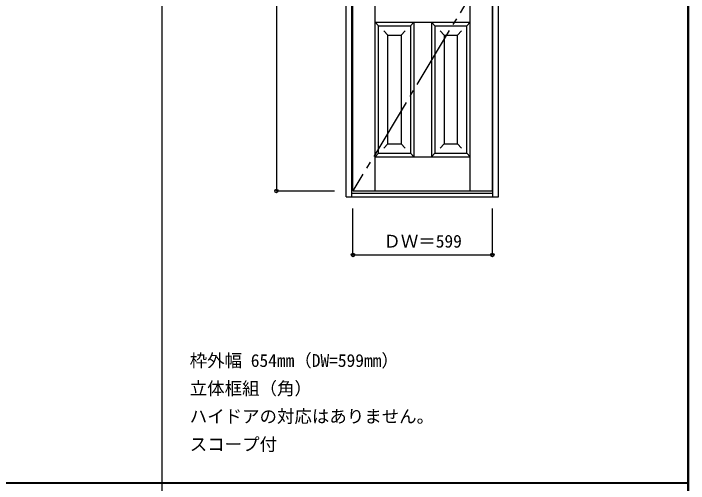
# Model space of a CAD drawing. Units: millimetres, scale not verified. Extents: x -6000 to 5700, y -4307 to 4175.
# Drawn here: x 2799 to 5700, y 186 to 2206 of the extents above; entities that cross this region are included whole.
import ezdxf
from ezdxf.enums import TextEntityAlignment as Align

# ---------------------------------------------------------------- set-up
doc = ezdxf.new("R2010")
doc.units = ezdxf.units.MM
doc.header["$LTSCALE"] = 30
doc.header["$PDMODE"] = 32
doc.header["$PDSIZE"] = 15
doc.linetypes.add('CHAIN2', pattern=[12, 9, -1, 1, -1])
for name, color, linetype in [('0-2_扉', 7, 'Continuous'), ('0-4_枠', 3, 'Continuous'), ('0-7', 7, 'CHAIN2'), ('0-A_文字', 7, 'Continuous'), ('0-B_寸法', 7, 'Continuous'), ('F-1_枠', 6, 'Continuous')]:
    doc.layers.add(name, color=color, linetype=linetype)
doc.styles.add('ＭＳ ゴシック', font='')
doc.styles.get('ＭＳ ゴシック').set_extended_font_data('MS Gothic')

msp = doc.modelspace()

# ---------------------------------------------------------------- linework, layer by layer
at = {"layer": '0-2_扉'}
for p, q in [((4258, 1443), (4258, 3438)), ((4762, 1443), (4762, 3438)), ((4857, 1443), (4857, 3438)), ((4353, 1443), (4353, 2394.8)), ((4353, 2168), (4368, 2153)), ((4353, 2168), (4762, 2168)), ((4368, 1605), (4368, 2153)), ((4368, 2153), (4505, 2153)), ((4505, 2153), (4520, 2168)), ((4505, 2153), (4505, 1605)), ((4520, 2168), (4520, 1590)), ((4595, 2168), (4595, 1590)), ((4610, 2153), (4595, 2168)), ((4610, 2153), (4610, 1605)), ((4610, 2153), (4747, 2153)), ((4408, 2113), (4390.32, 2130.68)), ((4465, 2113), (4482.68, 2130.68)), ((4650, 2113), (4632.32, 2130.68)), ((4707, 2113), (4724.68, 2130.68)), ((4408, 1645), (4408, 2113)), ((4650, 2113), (4650, 1645)), ((4650, 2113), (4707, 2113)), ((4707, 1645), (4707, 2113)), ((4408, 1645), (4390.32, 1627.32)), ((4408, 1645), (4465, 1645)), ((4465, 1645), (4482.68, 1627.32)), ((4650, 1645), (4632.32, 1627.32)), ((4650, 1645), (4707, 1645)), ((4707, 1645), (4724.68, 1627.32)), ((4368, 1605), (4353, 1590)), ((4368, 1605), (4505, 1605)), ((4520, 1590), (4505, 1605)), ((4595, 1590), (4610, 1605)), ((4353, 1590), (4762, 1590)), ((4258, 1443), (4857, 1443))]:
    msp.add_line(p, q, dxfattribs=at)
for points in [[(4747, 1605), (4747, 2153), (4762, 2168)], [(4408, 2113), (4465, 2113), (4465, 1645)], [(4610, 1605), (4747, 1605), (4762, 1590)]]:
    msp.add_lwpolyline(points, dxfattribs=at)
at = {"layer": '0-4_枠'}
for p, q in [((4229, 1418), (4229, 3465)), ((4883, 1418), (4883, 3465)), ((4253, 1418), (4253, 3441)), ((4859, 1418), (4859, 3441)), ((4253, 1433), (4859, 1433)), ((4229, 1418), (4883, 1418))]:
    msp.add_line(p, q, dxfattribs=at)
at = {"layer": '0-7'}
msp.add_lwpolyline([(4258, 3438), (4857, 2440.5), (4258, 1443)], dxfattribs=at)
at = {"layer": '0-B_寸法', "color": 4}
for p, q in [((3929, 3438), (3929, 1443)), ((3929, 1443), (4179, 1443)), ((4258, 1168), (4258, 1368)), ((4857, 1168), (4857, 1368)), ((4258, 1168), (4857, 1168))]:
    msp.add_line(p, q, dxfattribs=at)
at = {"layer": '0-B_寸法'}
for p in [(3929, 1443), (4258, 1168), (4857, 1168)]:
    msp.add_point(p, dxfattribs=at)
at = {"layer": 'F-1_枠'}
for p, q in [((3436.4, 4175), (3436.4, -3790)), ((5695, 4175), (5695, -4205)), ((5700, 4175), (5700, -4205)), ((-6000, 190.5), (5700, 190.5)), ((-6000, 187.5), (5700, 187.5))]:
    msp.add_line(p, q, dxfattribs=at)

# ---------------------------------------------------------------- texts
at = {"layer": '0-A_文字', "style": 'ＭＳ ゴシック'}
for s, p in [('枠外幅 654mm（DW=599mm）', (3556.4, 670.5)), ('立体框組（角）', (3556.4, 550.5)), ('ハイドアの対応はありません。', (3556.4, 430.5)), ('スコープ付', (3556.4, 310.5))]:
    msp.add_text(s, height=54.99, dxfattribs=at).set_placement(p, align=Align.BOTTOM_LEFT)
at = {"layer": '0-B_寸法', "style": 'ＭＳ ゴシック'}
msp.add_text('ＤＷ＝599', height=54.99, dxfattribs=at).set_placement((4388.75, 1183), align=Align.BOTTOM_LEFT)

doc.saveas('drawing.dxf')
